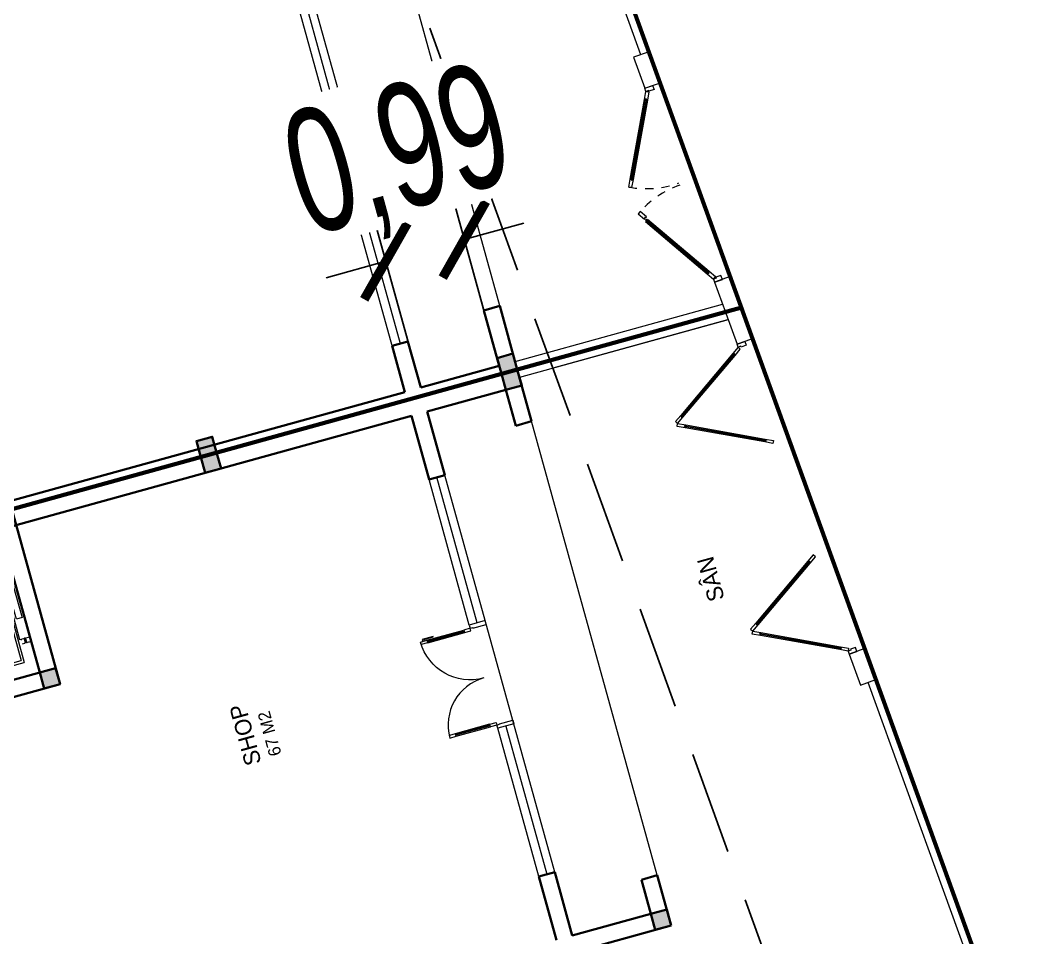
# Model space of a CAD drawing. Header units: metres. Extents: x 568336 to 569219, y 2065964 to 2066430.
# Drawn here: x 568534.28 to 568546.5, y 2066397.11 to 2066408.25 of the extents above; entities that cross this region are included whole.
import ezdxf

# ---------------------------------------------------------------- set-up
doc = ezdxf.new("R2010")
doc.units = ezdxf.units.M
doc.linetypes.add('$AUDIT_BAD_LTYPE2', pattern=[0])
doc.linetypes.add('HIDDEN', pattern=[0.375, 0.25, -0.125])
doc.layers.get('0').update_dxf_attribs({"linetype": 'CONTINUOUS'})
doc.layers.get('DEFPOINTS').update_dxf_attribs({"linetype": 'CONTINUOUS'})
for name, color, linetype, lineweight in [('-CONCRETE', 1, 'CONTINUOUS', 35), ('-DIM', 9, 'CONTINUOUS', 13), ('-DOOR', 137, 'CONTINUOUS', 9), ('-LINE1', 7, 'CONTINUOUS', 18), ('-LINE2', 252, 'CONTINUOUS', 9), ('-TEXT', 7, 'CONTINUOUS', 15), ('-WALL', 4, 'CONTINUOUS', 35), ('TEXT25', 2, 'CONTINUOUS', 13)]:
    doc.layers.add(name, color=color, linetype=linetype, lineweight=lineweight)
for name, color, linetype in [('-RANH GIOI LO DAT', 12, 'CONTINUOUS'), ('APOLIC', 7, 'CONTINUOUS'), ('RANHGIOI', 2, 'HIDDEN')]:
    doc.layers.add(name, color=color, linetype=linetype)
doc.styles.add('KTHUOC', font='', dxfattribs={"width": 0.8})
doc.styles.add('SVN_AVO_thuong', font='')
doc.styles.add('T1', font='', dxfattribs={"height": 200})
doc.styles.add('vnavanth', font='', dxfattribs={"width": 0.8})
doc.styles.get('KTHUOC').set_extended_font_data('.VnArial NarrowH')
doc.styles.get('SVN_AVO_thuong').set_extended_font_data('SVN-Avo')
doc.styles.get('T1').set_extended_font_data('VNgeometric Light')
doc.styles.get('vnavanth').set_extended_font_data('.VnAvantH')
doc.dimstyles.new('tien', dxfattribs={"dimscale": 0, "dimtxt": 1.5, "dimasz": 0.75, "dimexe": 0.45, "dimexo": 0, "dimgap": 0.25, "dimtad": 1, "dimzin": 1, "dimtxsty": 'KTHUOC', "dimblk1": 'ARCHTICK', "dimblk2": 'ARCHTICK', "dimsah": 1, "dimcen": 1, "dimdle": 0.45, "dimclrd": 37, "dimclre": 37, "dimclrt": 7, "dimaunit": 1, "dimadec": 0, "dimazin": 0, "dimtfac": 1, "dimtix": 1, "dimtofl": 0, "dimtmove": 2, "dimatfit": 3, "dimldrblk": 'ARCHTICK', "dimfxl": 1, "dimtfill": 1, "dimtolj": 1, "dimtzin": 1, "dimarcsym": 0})

# ---------------------------------------------------------------- blocks, each defined once
blk = doc.blocks.new('A$C5C575821')
at = {"layer": '-CONCRETE'}
h = blk.add_hatch(color=256, dxfattribs=at)
h.dxf.hatch_style = 1
h.paths.add_polyline_path([(-0.00237559899687767, 200.0000000000146), (-0.00237559899687767, 1.455191522836685e-11), (199.9976244010031, 1.455191522836685e-11), (199.9976244010031, 200.0000000000146)])
blk.add_lwpolyline([(-0.00237559899687767, 1.455191522836685e-11), (199.9976244010031, 1.455191522836685e-11), (199.9976244010031, 200.0000000000146), (-0.00237559899687767, 200.0000000000146)], close=True, dxfattribs=at)
blk = doc.blocks.new('*U52')
for points in [[(50, 669.9409090907037), (90.00000000000003, 669.9409090907037), (90.00000000000003, 769.9409090907037), (50, 769.9409090907037), (50, 669.9409090907037)], [(50, 672.8468363800392), (50, 100)], [(1548.99999999957, 629.0590909088664), (1508.99999999957, 629.0590909088664), (1508.99999999957, 729.0590909088664), (1548.99999999957, 729.0590909088664), (1548.99999999957, 629.0590909088664)], [(1548.99999999957, 631.965018198202), (1548.99999999957, 100)], [(50, 100), (90, 100), (90, 0), (50, 0), (50, 100)], [(1548.99999999957, 100), (1508.99999999957, 100), (1508.99999999957, 0), (1548.99999999957, 0), (1548.99999999957, 100)]]:
    blk.add_lwpolyline(points)
at = {"ltscale": 0.3}
for points in [[(819.9409090907038, 0, 0.4142135623730951), (50, 769.9409090907037, 0.4142135623730951)], [(819.9409090907042, 0, -0.4142135623730951), (1548.99999999957, 729.0590909088666, -0.4142135623730951)]]:
    blk.add_lwpolyline(points, format="xyb", dxfattribs=at)
for points in [[(21.73011238398614, 564.4565272026128), (21.73011238398614, 734.0758528986961), (50, 734.0758528986961), (50, 705.8059652827113), (27.38408990719473, 705.8059652827113), (27.38408990719473, 564.4565272026128)], [(0, 0), (50, 0), (50, -40), (60, -40), (60, -246.0447502599602), (0, -246.0447502599602)], [(1598.99999999957, 0), (1548.99999999957, 0), (1548.99999999957, -40), (1538.99999999957, -40), (1538.99999999957, -246.0447502599602), (1598.99999999957, -246.0447502599602)]]:
    blk.add_lwpolyline(points, close=True)
at = {"layer": 'APOLIC', "linetype": '$AUDIT_BAD_LTYPE2'}
for p, q in [((70, 100), (70.00000000000003, 669.9409090907037)), ((90.00000000000003, 669.9409090907037), (90, 100)), ((1508.99999999957, 629.0590909088664), (1508.99999999957, 100)), ((1528.99999999957, 100), (1528.99999999957, 629.0590909088664))]:
    blk.add_line(p, q, dxfattribs=at)
blk = doc.blocks.new('cong 2 canh')
at = {"ltscale": 100}
for p, q in [((547984.127629417, -107651.4167905708), (547135.4227337062, -108141.4167905686)), ((547152.9227337067, -108171.7276797009), (548001.6276294175, -107681.727679703)), ((549364.816961708, -108171.7276797009), (548516.1120659972, -107681.727679703)), ((548533.6120659977, -107651.4167905708), (549382.3169617085, -108141.4167905686))]:
    blk.add_line(p, q, dxfattribs=at)
at = {"color": 8, "ltscale": 100}
for points in [[(548004.0378834545, -107665.9023621545), (547999.0378834544, -107657.2421081167), (547133.012479668, -108157.2421081147), (547138.0124796681, -108165.9023621525)], [(548513.7018119602, -107665.9023621545), (548518.7018119603, -107657.2421081167), (549384.7272157467, -108157.2421081147), (549379.7272157465, -108165.9023621525)]]:
    blk.add_lwpolyline(points, close=True, dxfattribs=at)
at = {"ltscale": 100}
for points in [[(548102.7301697948, -107601.4167905696), (548016.127629417, -107651.4167905708), (548022.3776294165, -107662.2421081168), (548031.0378834544, -107657.2421081167), (548036.0378834545, -107665.9023621545), (548027.3776294166, -107670.9023621546), (548033.6276294175, -107681.727679703), (548120.2301697951, -107631.7276797018)], [(548447.0095256199, -107601.4167905696), (548533.6120659977, -107651.4167905708), (548527.3620659981, -107662.2421081168), (548518.7018119603, -107657.2421081167), (548513.7018119602, -107665.9023621545), (548522.362065998, -107670.9023621546), (548516.1120659972, -107681.727679703), (548429.5095256196, -107631.7276797018)], [(547146.672733706, -108160.9023621524), (547138.0124796681, -108165.9023621525), (547133.012479668, -108157.2421081147), (547141.6727337058, -108152.2421081146), (547135.4227337062, -108141.4167905686), (547048.8201933285, -108191.4167905699), (547066.3201933289, -108221.7276797021), (547152.9227337067, -108171.7276797009)], [(549371.0669617087, -108160.9023621524), (549379.7272157465, -108165.9023621525), (549384.7272157467, -108157.2421081147), (549376.0669617088, -108152.2421081146), (549382.3169617085, -108141.4167905686), (549468.9195020861, -108191.4167905699), (549451.4195020858, -108221.7276797021), (549364.816961708, -108171.7276797009)], [(547058.8201933285, -108226.4167905697), (547048.8201933285, -108226.4167905699), (547048.8201933285, -108191.4167905699), (547008.8201933285, -108191.4167905704), (547008.82019333, -108291.4167905704), (547058.82019333, -108291.4167905697)], [(549458.9195020861, -108226.4167905697), (549468.9195020861, -108226.4167905699), (549468.9195020861, -108191.4167905699), (549508.9195020861, -108191.4167905704), (549508.9195020847, -108291.4167905704), (549458.9195020847, -108291.4167905697)]]:
    blk.add_lwpolyline(points, close=True, dxfattribs=at)
at = {"color": 8, "linetype": 'HIDDEN', "ltscale": 10}
for centre, start, end in [((547080.8201933285, -108191.4167905699), 0, 29.9999999983949), ((549468.9195020861, -108191.4167905699), 150.0000000016051, 180)]:
    blk.add_arc(centre, 1180.000000002715, start, end, dxfattribs=at)
blk = doc.blocks.new('M12-T1')
at = {"layer": '-DOOR'}
blk.add_line((195198.2550964355, -500752.9899525642), (198929.2342467308, -500752.9899525642), dxfattribs=at)
for points in [[(195081.0347108841, -499365.4729037285), (196607.7275369167, -499365.4729037285), (196607.7275366783, -499565.5092859268), (195081.0347108841, -499565.5092859268)], [(199401.1831128597, -499364.8402867317), (197907.7275378704, -499364.8402869701), (197907.7275371552, -499564.8766689301), (199401.1831130981, -499564.8766689301)]]:
    blk.add_lwpolyline(points, close=True, dxfattribs=at)
for points in [[(196607.7275373936, -499465.4910953045), (195081.0347108841, -499465.4910950661)], [(197907.7275369167, -499464.8584780693), (199401.1831128597, -499464.8584775925)]]:
    blk.add_lwpolyline(points, dxfattribs=at)
at = {"layer": '-LINE1', "linetype": 'Continuous', "ltscale": 10}
for points in [[(194498.2550970803, -500752.9899525642), (194498.2550970014, -503364.2079825056)], [(197680.6291159036, -503213.878546413), (200106.3056640911, -503030.2473397927)]]:
    blk.add_lwpolyline(points, dxfattribs=at)
for points in [[(197290.0280459693, -503353.137816734), (197688.8350213401, -503322.2744598322), (197673.7376031486, -503122.8451040092), (197274.9306277778, -503153.708460911)], [(194398.2550969963, -503572.7263976283), (194797.0620723671, -503541.8630407265), (194781.9646541757, -503342.4336849035), (194397.9494191943, -503371.9062979994)]]:
    blk.add_lwpolyline(points, close=True, dxfattribs=at)
at = {"layer": '-RANH GIOI LO DAT', "linetype": 'HIDDEN', "ltscale": 10, "const_width": 50}
blk.add_lwpolyline([(200413.1609009762, -503107.2375877753), (205398.2550963238, -497721.4450850259), (205398.2550970976, -485088.7648228759), (194398.2550973874, -485088.7648228759), (194398.2550969963, -503572.7263976283)], close=True, dxfattribs=at)
at = {"layer": '-WALL'}
for p, q in [((194398.2550969124, -500752.9899530411), (194398.255096674, -487088.7648200989)), ((194498.2550969124, -499365.4729037285), (194498.2550961971, -494300.1051640511)), ((195081.0347003937, -499365.4729037285), (194498.2550969124, -499364.2786569595)), ((194498.2550969124, -499365.4729037285), (195081.0347003937, -499365.4729037285)), ((195081.0346996784, -499564.8766717911), (195081.0347003937, -499365.4729037285)), ((195081.0347003937, -499564.8766713142), (194498.2550971508, -499564.8766713142)), ((194498.2550964777, -500552.9899520874), (194498.2550971508, -499564.8766713142)), ((194498.2550971508, -499564.8766713142), (195081.0347003937, -499564.8766713142)), ((194498.2550969124, -500552.9899520874), (195198.2550971508, -500552.9899525642)), ((194598.2550969124, -500752.9899525642), (194598.2550964355, -500552.9899523258)), ((195198.2550964355, -500752.9899525642), (195198.2550971508, -500552.9899525642)), ((194398.2550969124, -500752.9899530411), (195198.2550964355, -500752.9899525642))]:
    blk.add_line(p, q, dxfattribs=at)
at = {"layer": '-DOOR', "xscale": -0.8130081300813009, "yscale": 0.8130081300813009, "zscale": 0.8130081300813012, "rotation": 359.9999999999994}
blk.add_blockref('*U52', (197907.7275378704, -499364.8402869701), dxfattribs=at)
at = {"layer": '-LINE1', "rotation": 4.329209901549921}
blk.add_blockref('cong 2 canh', (-358833.1738696176, -436751.8154772382), dxfattribs=at)
at = {"layer": '-WALL'}
for p in [(194398.2670910358, -496968.7611341476), (194398.2574725151, -500752.9899525642)]:
    blk.add_blockref('A$C5C575821', p, dxfattribs=at)
blk = doc.blocks.new('X-5M-DH-2-CORE$0$A$C75E80C28')
at = {"layer": '-LINE2', "linetype": 'Continuous', "ltscale": 2}
for p, q in [((-556.8000102631631, -112.4999999912397), (-560.0000102631166, -112.4999999912397)), ((-510.0000099998433, -21.5000000000291), (-510.0000099998579, -50.60000000000582)), ((-506.8000099998899, -21.5000000000291), (-510.0000099998433, -21.5000000000291)), ((-510.0000099998579, -108.5000000000291), (-510.0000099998433, -79.39999999999418)), ((-506.8000099998899, -21.5000000000291), (-506.8000099999044, -50.60000000000582)), ((-506.8000099999044, -108.5000000000291), (-506.8000099998899, -79.39999999999418)), ((-456.2000100000296, -56.79999999998836), (-500.6000099999364, -56.80000000001746)), ((-456.2000100000441, -60), (-500.600009999951, -60.0000000000291)), ((-456.2000100000296, -70), (-500.6000099999364, -70.0000000000291)), ((-456.2000100000296, -73.19999999995343), (-500.6000099999364, -73.19999999998254)), ((-453.2000100000441, -63), (-453.2000100000296, -67)), ((-450.0000099998579, -63), (-450.0000099998433, -67)), ((450.0000100000616, -63), (450.0000100000761, -67)), ((453.200010000015, -63), (453.2000100000296, -67)), ((456.2000100000296, -56.79999999998836), (500.6000100000529, -56.79999999998836)), ((456.200010000015, -60), (500.6000100000383, -60)), ((456.2000100000296, -70), (500.6000100000529, -70)), ((456.2000100000296, -73.19999999995343), (500.6000100000529, -73.19999999995343)), ((456.800009736864, -112.4999999912397), (460.0000097368174, -112.4999999912397)), ((506.8000100001227, -21.5), (510.0000100000761, -21.5)), ((506.8000100001227, -21.5), (506.8000100001082, -50.59999999997672)), ((506.8000100001227, -108.5), (506.8000100001227, -79.39999999996508)), ((510.0000100000761, -21.5), (510.0000100000616, -50.59999999997672)), ((510.0000100000761, -108.5), (510.0000100000761, -79.39999999996508)), ((-731.0000002632733, -148.9999999649008), (730.9999997367267, -148.9999999649299)), ((-731.0000002698944, -1304.999999934109), (-731.0000002632733, -148.9999999649008)), ((-700.0000002632733, -178.9999999649008), (699.9999997367267, -178.9999999649299)), ((-700.0000002699089, -1224.999999934109), (-700.0000002632733, -178.9999999649008)), ((699.9999997300911, -1224.999999934109), (699.9999997367267, -178.9999999649299)), ((730.9999997301056, -1304.999999934109), (730.9999997367267, -148.9999999649299)), ((839.9999997301056, -1304.999999934109), (-840.0000002698944, -1304.999999934109)), ((-840.0000002698944, -1364.999999934109), (-840.0000002698944, -1304.999999934109)), ((-700.0000002699089, -1224.999999934109), (-400.0000002699089, -1224.999999934138)), ((424.9999997301056, -1308.999999934109), (-425.0000002698944, -1308.999999934109)), ((-425.0000002699089, -1342.999999934109), (-425.0000002698944, -1308.999999934109)), ((424.9999997300911, -1342.999999934109), (-425.0000002699089, -1342.999999934109)), ((-400.0000002698944, -1304.999999934138), (-400.0000002699089, -1224.999999934138)), ((-2.6989437174052e-07, -1308.999999934109), (-2.699089236557484e-07, -1342.999999934109)), ((699.9999997300911, -1224.999999934109), (399.9999997300911, -1224.999999934109)), ((399.9999997301056, -1304.999999934109), (399.9999997300911, -1224.999999934109)), ((424.9999997300911, -1342.999999934109), (424.9999997301056, -1308.999999934109)), ((839.9999997301056, -1364.999999934109), (839.9999997301056, -1304.999999934109)), ((839.9999997301056, -1364.999999934109), (-840.0000002698944, -1364.999999934109)), ((839.9999997301056, -1394.999999934109), (-840.0000002698944, -1394.999999934109)), ((-840.0000002698944, -1394.999999934109), (-840.0000002698944, -1454.999999934109)), ((-840.0000002698944, -1454.999999934109), (-435.0000002698944, -1454.999999934109)), ((-435.0000002698944, -1449.999999934109), (-435.0000002699089, -1459.999999934109)), ((-435.0000002698944, -1449.999999934109), (-400.0000002698944, -1449.999999934138)), ((-435.0000002699089, -1459.999999934109), (-425.0000002699089, -1459.999999934109)), ((-433.4000002698012, -1451.599999934086), (-433.4000002698012, -1458.399999934074)), ((-433.4000002698012, -1451.599999934086), (-401.6000002697547, -1451.599999934086)), ((-433.4000002698012, -1458.399999934074), (-425.0000002698944, -1458.399999934074)), ((429.9999997300911, -1405.999999934138), (-430.0000002699089, -1405.999999934109)), ((-430.0000002699089, -1405.999999934109), (-430.0000002698944, -1445.999999934109)), ((429.9999997301056, -1445.999999934138), (-430.0000002698944, -1445.999999934109)), ((-425.0000002698944, -1458.399999934074), (-425.0000002699089, -1459.999999934109)), ((-401.6000002697547, -1451.599999934086), (-401.6000002697256, -1498.399999934074)), ((399.9999997301056, -1449.999999934109), (-400.0000002698944, -1449.999999934138)), ((-400.0000002698944, -1449.999999934138), (-400.0000002698653, -1499.999999934138)), ((-2.699089236557484e-07, -1405.999999934109), (-2.6989437174052e-07, -1445.999999934109)), ((399.9999997301056, -1449.999999934109), (399.9999997301347, -1499.999999934109)), ((434.9999997301056, -1449.999999934109), (399.9999997301056, -1449.999999934109)), ((401.5999997301988, -1451.599999934086), (401.5999997302279, -1498.399999934074)), ((433.3999997302453, -1451.599999934086), (401.5999997301988, -1451.599999934086)), ((433.3999997302453, -1458.399999934074), (424.9999997301056, -1458.399999934074)), ((424.9999997301056, -1458.399999934074), (424.9999997301056, -1459.999999934109)), ((434.9999997301056, -1459.999999934109), (424.9999997301056, -1459.999999934109)), ((429.9999997300911, -1405.999999934138), (429.9999997301056, -1445.999999934138)), ((433.3999997302453, -1451.599999934086), (433.3999997302453, -1458.399999934074)), ((434.9999997301056, -1449.999999934109), (434.9999997301056, -1459.999999934109)), ((839.9999997301056, -1454.999999934109), (434.9999997301056, -1454.999999934109)), ((839.9999997301056, -1394.999999934109), (839.9999997301056, -1454.999999934109)), ((-435.0000002698653, -1489.999999934109), (-435.0000002698653, -1499.999999934109)), ((-435.0000002698653, -1489.999999934109), (-425.0000002698653, -1489.999999934109)), ((-435.0000002698653, -1499.999999934109), (-400.0000002698653, -1499.999999934138)), ((-433.4000002697721, -1491.599999934086), (-433.4000002697721, -1498.399999934074)), ((-433.4000002697721, -1491.599999934086), (-425.0000002698653, -1491.599999934086)), ((-433.4000002697721, -1498.399999934074), (-401.6000002697256, -1498.399999934074)), ((-425.0000002698653, -1489.999999934109), (-425.0000002698653, -1491.599999934086)), ((434.9999997301347, -1499.999999934109), (399.9999997301347, -1499.999999934109)), ((433.3999997302744, -1498.399999934074), (401.5999997302279, -1498.399999934074)), ((424.9999997301347, -1489.999999934109), (424.9999997301347, -1491.599999934086)), ((434.9999997301347, -1489.999999934109), (424.9999997301347, -1489.999999934109)), ((433.3999997302744, -1491.599999934086), (424.9999997301347, -1491.599999934086)), ((433.3999997302744, -1491.599999934086), (433.3999997302744, -1498.399999934074)), ((434.9999997301347, -1489.999999934109), (434.9999997301347, -1499.999999934109))]:
    blk.add_line(p, q, dxfattribs=at)
for points in [[(-450.0000000000146, 0), (-450, -130), (450, -130), (449.9999999999854, 0)], [(-200, -29), (200.0000000001164, -29), (200.0000000001164, -101), (-200, -101)], [(-36.0000002632587, -583.9999999649008), (35.9999997367413, -583.9999999649008), (35.99999973675585, -983.9999999649008), (-36.00000026324415, -983.9999999649008)]]:
    blk.add_lwpolyline(points, close=True, dxfattribs=at)
for points in [[(-780.0000002632587, -788.9999999649008), (-751.0000002632587, -788.9999999649299, 0.414213562373095), (-750.0000002632733, -787.9999999649008), (-750.0000002632587, -783.9999999649008), (-750.0000002632587, -779.9999999649008, 0.414213562373095), (-751.0000002632733, -778.9999999649299), (-780.0000002632733, -778.9999999649881, -0.2569775838576673), (-784.1207396915852, -781.9399999648449), (-797.9000002631656, -781.939999964874, -0.414213562373095), (-800.9000002631656, -778.939999964874), (-804.0000002632587, -749.4999999649008, 0.414213562373095), (-807.0000002632587, -746.4999999649008), (-812.0000002632587, -746.4999999649008), (-812.0000002632587, -783.9999999649008), (-812.0000002632587, -821.4999999649008), (-807.0000002632587, -821.4999999649008, 0.414213562373095), (-804.0000002632587, -818.4999999649008), (-800.9000002631656, -789.0599999648693, -0.414213562373095), (-797.9000002631656, -786.0599999648693), (-784.1207396915852, -786.0599999648402, -0.2569775838576673), (-780.0000002632587, -788.9999999647553)], [(779.9999997367413, -788.9999999649299), (750.9999997367413, -788.9999999649008, -0.414213562373095), (749.9999997367267, -787.9999999649299), (749.9999997367413, -783.9999999649299), (749.9999997367413, -779.9999999649299, -0.414213562373095), (750.9999997367267, -778.9999999649008), (779.9999997368432, -778.9999999650172, 0.2569775838576673), (784.1207391653006, -781.939999964874), (797.899999736881, -781.9399999648449, 0.414213562373095), (800.899999736881, -778.9399999648449), (803.9999997367413, -749.4999999649008, -0.414213562373095), (806.9999997367413, -746.4999999649008), (811.9999997367413, -746.4999999649008), (811.9999997367413, -783.9999999649008), (811.9999997367413, -821.4999999649008), (806.9999997367413, -821.4999999649008, -0.414213562373095), (803.9999997367413, -818.4999999649008), (800.899999736881, -789.0599999648402, 0.414213562373095), (797.899999736881, -786.0599999648402), (784.1207391653006, -786.0599999648693, 0.2569775838576672), (779.9999997368577, -788.9999999647844)]]:
    blk.add_lwpolyline(points, format="xyb", dxfattribs=at)
for centre, radius, start, end in [((-500.600009999951, -50.60000000000582), 9.400000000001475, 180, 270), ((-500.6000099999364, -79.39999999999418), 9.399999999997844, 90, 180), ((-500.600009999951, -50.60000000000582), 6.200000000004374, 180, 270), ((-500.6000099999364, -79.39999999999418), 6.19999999999734, 90, 180), ((-456.2000100000441, -63), 6.19999999999713, 0, 90), ((-456.2000100000441, -63), 3.000000000000045, 0, 90), ((-456.2000100000296, -67), 6.20000000000076, 270, 0), ((-456.2000100000296, -67), 2.999999999999834, 270, 0), ((456.200010000015, -63), 6.19999999999713, 90, 180), ((456.2000100000296, -67), 6.20000000000076, 180, 270), ((456.200010000015, -63), 3.000000000000045, 90, 180), ((456.2000100000296, -67), 2.999999999999834, 180, 270), ((500.6000100000383, -50.59999999997672), 6.200000000004374, 270, 0), ((500.6000100000383, -50.59999999997672), 9.400000000001475, 270, 0), ((500.6000100000529, -79.39999999996508), 9.399999999997844, 0, 90), ((500.6000100000529, -79.39999999996508), 6.19999999999734, 0, 90)]:
    blk.add_arc(centre, radius, start, end, dxfattribs=at)
blk = doc.blocks.new('A$C3F71457E')
at = {"layer": '-CONCRETE'}
blk.add_lwpolyline([(-8.760252967476845e-09, -100.0000002632005), (0, 400), (-1500, 400.0000000000582), (-1500.00000001755, -1399.999999999942), (-1.754960976541042e-08, -1400), (-7.895869202911854e-08, -900.0000002632005), (199.9999999912397, -900.0000002982852), (199.9999999824504, -1600), (-1700.00000001755, -1600), (-1700, 600), (200, 600), (199.9999999912397, -100.0000002982852), (6.140908226370811e-08, -100.0000002632005)], dxfattribs=at)
at = {"layer": '-LINE1'}
blk.add_line((-7.895869202911854e-08, -900.0000002632005), (-8.760252967476845e-09, -100.0000002632005), dxfattribs=at)
at = {"layer": '-WALL'}
for p in [(-1699.997624401003, 399.9999999999854), (0.00237559899687767, 399.9999999999854), (-1699.997624401081, -1599.999999999959), (0.002375601565972829, -1600.000000021305)]:
    blk.add_blockref('A$C5C575821', p, dxfattribs=at)
at = {"color": 2, "rotation": 90}
blk.add_blockref('X-5M-DH-2-CORE$0$A$C75E80C28', (-1500.00000000876, -499.9999999999418), dxfattribs=at)
blk = doc.blocks.new('CONG2')
at = {"layer": '-LINE1', "lineweight": 18}
blk.add_line((257137.2925097303, -126792.5352137267), (257137.2925097303, -126692.5925669219), dxfattribs=at)
at = {"ltscale": 100}
for p, q in [((255906.6608199426, -126605.9071335611), (256396.6608199404, -125757.2022378503)), ((256426.9717090726, -125774.7022378508), (255936.9717090748, -126623.4071335616)), ((256526.9717090889, -125774.7278207543), (257016.9717090867, -126623.4327164651)), ((257047.2825982189, -126605.9327164647), (256557.2825982211, -125757.2278207539))]:
    blk.add_line(p, q, dxfattribs=at)
at = {"color": 8, "ltscale": 100}
for points in [[(256412.4861374889, -125754.7919838133), (256421.1463915267, -125759.7919838134), (255921.1463915287, -126625.8173875997), (255912.4861374909, -126620.8173875996)], [(256541.4572806726, -125754.8175667168), (256532.7970266348, -125759.8175667169), (257032.7970266328, -126625.8429705033), (257041.4572806706, -126620.8429705032)]]:
    blk.add_lwpolyline(points, close=True, dxfattribs=at)
at = {"ltscale": 100}
for points in [[(256476.9717090739, -125688.0996974731), (256426.9717090726, -125774.7022378508), (256416.1463915266, -125768.4522378512), (256421.1463915267, -125759.7919838134), (256412.4861374889, -125754.7919838133), (256407.4861374888, -125763.4522378511), (256396.6608199404, -125757.2022378503), (256446.6608199417, -125670.5996974726)], [(256476.9717090877, -125688.1252803766), (256526.9717090889, -125774.7278207543), (256537.7970266349, -125768.4778207547), (256532.7970266348, -125759.8175667169), (256541.4572806726, -125754.8175667168), (256546.4572806727, -125763.4778207546), (256557.2825982211, -125757.2278207539), (256507.2825982199, -125670.6252803762)], [(255917.486137491, -126612.1571335619), (255912.4861374909, -126620.8173875996), (255921.1463915287, -126625.8173875997), (255926.1463915288, -126617.1571335619), (255936.9717090748, -126623.4071335616), (255886.9717090735, -126710.0096739393), (255856.6608199413, -126692.5096739388), (255906.6608199426, -126605.9071335611)], [(257036.4572806705, -126612.1827164654), (257041.4572806706, -126620.8429705032), (257032.7970266328, -126625.8429705033), (257027.7970266327, -126617.1827164655), (257016.9717090867, -126623.4327164651), (257066.971709088, -126710.0352568428), (257097.2825982202, -126692.5352568424), (257047.2825982189, -126605.9327164647)], [(257087.2825982202, -126727.5352568422), (257097.2825982202, -126727.5352568424), (257097.2825982202, -126692.5352568424), (257137.2825982202, -126692.5352568429), (257137.2825982187, -126792.5352568429), (257087.2825982187, -126792.5352568422)]]:
    blk.add_lwpolyline(points, close=True, dxfattribs=at)
blk = doc.blocks.new('M34-T1')
at = {"layer": '-DOOR'}
for p, q in [((196625.2829432487, -1163731.189528465), (198491.901569128, -1163731.217824936)), ((199791.9015681744, -1163731.249659538), (201625.2829432487, -1163731.230609417)), ((198491.9000527859, -1163831.211760998), (196625.2814276218, -1163831.201656342)), ((199791.9000525475, -1163831.231468201), (201625.2814278603, -1163831.224545479)), ((196625.2799122334, -1163931.189528465), (199791.9036464691, -1163931.249659538)), ((199791.9036464691, -1163931.249659538), (201625.2850215435, -1163931.230609417))]:
    blk.add_line(p, q, dxfattribs=at)
blk.add_lwpolyline([(196256.2929368019, -1165119.363445282), (201973.3363628387, -1165119.363444805)], dxfattribs=at)
at = {"layer": '-LINE1'}
for points in [[(202525.282287001, -1167745.581589598), (202525.2822872655, -1165118.704236165)], [(202525.2822869862, -1167738.440683506), (202525.2822869947, -1165539.003424555)], [(193816.9702040587, -1168519.809991719), (197831.5542654637, -1168209.124501749)], [(193816.9702040587, -1168519.809991719), (197831.5542654637, -1168209.124501749)]]:
    blk.add_lwpolyline(points, dxfattribs=at)
at = {"layer": '-LINE1', "ltscale": 10}
for points in [[(202226.4747512912, -1167969.304083733), (202625.2822869854, -1167938.440683506), (202609.8505868721, -1167739.036915659), (202211.0430511779, -1167769.900315886)], [(197839.2701108558, -1168308.826325398), (198238.0776465499, -1168277.962925171), (198222.6459464366, -1168078.559157324), (197823.8384107424, -1168109.422557551)]]:
    blk.add_lwpolyline(points, close=True, dxfattribs=at)
at = {"layer": '-RANH GIOI LO DAT', "linetype": 'HIDDEN', "ltscale": 10, "const_width": 50}
for points in [[(202625.2822869854, -1167938.440683506), (202625.2822870574, -1149454.479108856), (193625.2822862685, -1149454.479108876), (193625.2822862683, -1168634.943575757)], [(202625.2822869854, -1167938.440683506), (202625.2822870573, -1149454.479108856), (193625.2822862685, -1149454.479108876), (193625.2822862683, -1168634.943575757)]]:
    blk.add_lwpolyline(points, close=True, dxfattribs=at)
at = {"layer": '-WALL', "linetype": 'Continuous', "ltscale": 10}
for p, q in [((202625.2799115181, -1165119.363444805), (202625.2799108028, -1151455.138317585)), ((202425.2799112797, -1163731.253197193), (202425.2799112797, -1157155.138317585)), ((195625.2799110413, -1161135.135576725), (195625.2799105644, -1165119.363444805)), ((195825.2939004898, -1163731.153146267), (196625.2829437256, -1163731.16527319)), ((201625.2829432487, -1163731.241069794), (202425.2799112797, -1163731.253197193)), ((195825.2948920727, -1163931.153146267), (195825.2799112797, -1164919.363445282)), ((195825.2948920727, -1163931.153146267), (196625.2799117565, -1163931.165273905)), ((201625.2799112797, -1163931.241069794), (202425.2799112797, -1163931.253197193)), ((202425.2799112797, -1164919.363444805), (202425.2799112797, -1163931.253197193)), ((195825.2799112797, -1164919.363445282), (196256.2929370403, -1164919.363444805)), ((201973.3363628387, -1164919.363445282), (202425.2799112797, -1164919.363444805)), ((195625.2822864056, -1165119.363445282), (196256.2929368019, -1165119.363445282)), ((201973.3363628387, -1165119.363444805), (202625.2799115181, -1165119.363444805))]:
    blk.add_line(p, q, dxfattribs=at)
at = {"layer": '-WALL'}
for p, q in [((196625.2829437256, -1163731.16527319), (196625.2799122334, -1163931.177400589)), ((201625.2829432487, -1163731.241069794), (201625.2799110413, -1163931.25319767)), ((201825.2850215435, -1163931.233641624), (201825.2850208282, -1163931.256228924))]:
    blk.add_line(p, q, dxfattribs=at)
for points in [[(196256.2929368019, -1165119.363445282), (196256.2929370403, -1164919.363444805)], [(201973.3363628387, -1165119.363444805), (201973.3363628387, -1164919.363445282)]]:
    blk.add_lwpolyline(points, dxfattribs=at)
at = {"layer": '-DOOR', "xscale": -0.8130081300813008, "yscale": 0.8130081300813008, "zscale": 0.8130081300813009, "rotation": 359.9991314375221}
blk.add_blockref('*U52', (199791.9015686512, -1163731.213276863), dxfattribs=at)
at = {"layer": '-DOOR', "rotation": 4.425255189759179}
blk.add_blockref('CONG2', (-63935.083214232, -1061295.327822536), dxfattribs=at)
blk.add_blockref('CONG2', (-63935.083214232, -1061295.327822536), dxfattribs=at)
at = {"layer": '-DOOR', "xscale": -1, "rotation": 4.436500630285671}
blk.add_blockref('CONG2', (444789.2533628407, -1021874.990185197), dxfattribs=at)
blk.add_blockref('CONG2', (444789.2533628407, -1021874.990185197), dxfattribs=at)
at = {"layer": '-WALL', "rotation": 90}
blk.add_blockref('A$C3F71457E', (201025.2799110413, -1157055.224559307), dxfattribs=at)
at = {"layer": '-WALL'}
for p in [(202425.2919049263, -1161335.134628773), (195625.2822864056, -1165119.363445282), (202425.2822868824, -1165119.363444805)]:
    blk.add_blockref('A$C5C575821', p, dxfattribs=at)
at = {"layer": '-TEXT', "color": 2, "style": 'vnavanth'}
for p in [(199273.081031511, -1166803.374074416), (199273.0810315109, -1166803.374074416)]:
    blk.add_text('S¢N ', height=199.9591899200177, dxfattribs=at).set_placement(p)
at = {"layer": 'TEXT25'}
for s, height, style, p in [('SHOP', 200.0000000000001, 'SVN_AVO_thuong', (198851.8007040024, -1160857.581688643)), ('67 M2', 150, 'T1', (198887.6203393936, -1161119.20263958))]:
    blk.add_text(s, height=height, rotation=1.598264265782983e-06, dxfattribs=dict(at, style=style)).set_placement(p)
blk = doc.blocks.new('_ArchTick')
at = {"color": 0, "linetype": 'ByBlock', "const_width": 0.15}
blk.add_lwpolyline([(-0.5, -0.5), (0.5, 0.5)], dxfattribs=at)
blk = doc.blocks.new('*D215')
at = {"color": 37, "lineweight": -2, "transparency": 16777216}
for p, q in [((568539.997431014, 2066404.386705788), (568539.5467259584, 2066406.016420755)), ((568539.0450663613, 2066404.12332503), (568538.5943613057, 2066405.753039996)), ((568539.6666730774, 2066405.582701158), (568540.3895390722, 2066405.782613023)), ((568538.7143084247, 2066405.319320399), (568537.99144243, 2066405.119408534))]:
    blk.add_line(p, q, dxfattribs=at)
at = {"layer": 'DEFPOINTS', "color": 0, "transparency": 16777216}
for p in [(568539.997431014, 2066404.386705788), (568539.0450663613, 2066404.12332503)]:
    blk.add_point(p, dxfattribs=at)
at = {"color": 37, "lineweight": -2, "transparency": 16777216, "xscale": 0.75, "yscale": 0.75, "zscale": 0.75}
for p, rotation in [((568539.6666730774, 2066405.582701158), 195.459024082276), ((568538.7143084247, 2066405.319320399), 15.45902408227598)]:
    blk.add_blockref('_ArchTick', p, dxfattribs=dict(at, rotation=rotation))
at = {"color": 7, "transparency": 16777216, "insert": (568538.883577401, 2066406.560785948), "char_height": 1.5, "attachment_point": 5, "rotation": 15.45902408227598, "style": 'KTHUOC', "bg_fill": 3, "box_fill_scale": 1.1, "bg_fill_color": 256, "bg_fill_true_color": 13158600, "bg_fill_transparency": 0}
blk.add_mtext('\\A1;0,99 ', dxfattribs=at)
at = {"layer": 'DEFPOINTS', "color": 0, "transparency": 16777216}
blk.add_point((568538.7143084247, 2066405.319320399), dxfattribs=at)

msp = doc.modelspace()

# ---------------------------------------------------------------- linework, layer by layer
at = {"layer": 'RANHGIOI', "color": 12, "ltscale": 5}
msp.add_line((568536.0605174038, 2066416.965190315), (568550.8815137246, 2066375.987512947), dxfattribs=at)

# ---------------------------------------------------------------- block references
at = {"layer": '-DIM', "xscale": 0.001, "yscale": 0.001, "zscale": 0.001, "rotation": 105.4590240781182}
msp.add_blockref('M34-T1', (567471.3528490951, 2065898.150150233), dxfattribs=at)
at = {"layer": '-WALL', "color": 2, "true_color": 0xf1eb1f, "xscale": 0.001, "yscale": 0.001, "zscale": 0.001, "rotation": 105.4590240793294}
msp.add_blockref('M12-T1', (568109.4904218079, 2066083.165826503), dxfattribs=at)

# ---------------------------------------------------------------- next in the draw order: dimensions: what is measured, and where the dimension line sits
dim = msp.add_aligned_dim(p1=(568539.9974310142, 2066404.386705788), p2=(568539.0450663612, 2066404.12332503), distance=-1.2408890906080388, dimstyle='tien', override={"dimscale": 1, "dimpost": ' '})
dim.commit()
dim.dimension.update_dxf_attribs({"geometry": '*D215', "text_midpoint": (568538.883577401, 2066406.560785948)})

doc.saveas('drawing.dxf')
